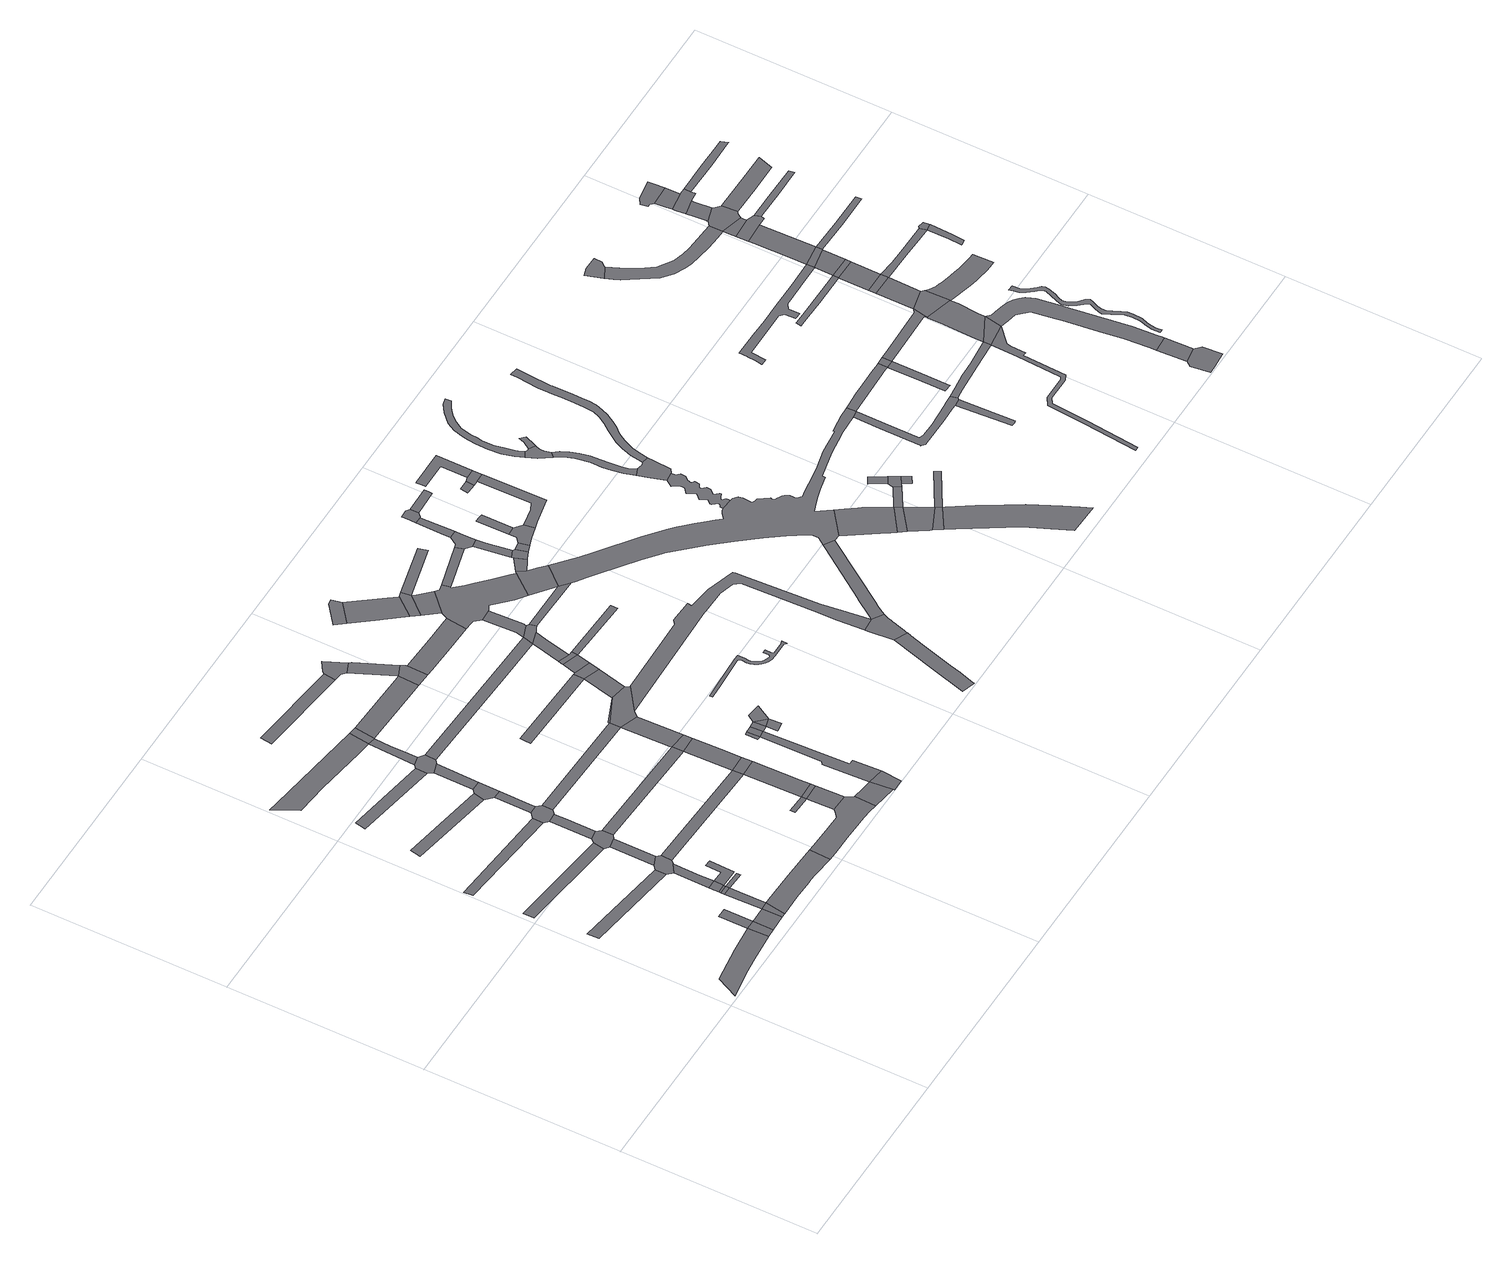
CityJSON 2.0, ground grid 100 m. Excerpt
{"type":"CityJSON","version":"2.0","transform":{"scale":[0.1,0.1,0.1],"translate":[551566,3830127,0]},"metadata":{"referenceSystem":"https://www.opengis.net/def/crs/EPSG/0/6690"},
"CityObjects":{
"road1":{"type":"Road","attributes":{"RoadStructureAttribute.sectionType":"1"},"geometry":[{"type":"MultiSurface","lod":"1","boundaries":[[[0,1,2,3,4,5,6,7,8,9,10,11]]]}]},
"road2":{"type":"Road","geometry":[{"type":"MultiSurface","lod":"1","boundaries":[[[12,0,11,13]]]}]},
"road3":{"type":"Road","attributes":{"RoadStructureAttribute.sectionType":"1"},"geometry":[{"type":"MultiSurface","lod":"1","boundaries":[[[14,15,16,17]]]}]},
"road4":{"type":"Road","geometry":[{"type":"MultiSurface","lod":"1","boundaries":[[[18,19,0,12]]]}]},
"road5":{"type":"Road","attributes":{"RoadStructureAttribute.sectionType":"1"},"geometry":[{"type":"MultiSurface","lod":"1","boundaries":[[[20,21,12,13,22]]]}]},
"road6":{"type":"Road","attributes":{"RoadStructureAttribute.sectionType":"1"},"geometry":[{"type":"MultiSurface","lod":"1","boundaries":[[[23,24,25,26]]]}]},
"road7":{"type":"Road","geometry":[{"type":"MultiSurface","lod":"1","boundaries":[[[27,20,22,28]]]}]},
"road8":{"type":"Road","attributes":{"RoadStructureAttribute.sectionType":"1"},"geometry":[{"type":"MultiSurface","lod":"1","boundaries":[[[29,30,31,20,27]]]}]},
"road9":{"type":"Road","attributes":{"RoadStructureAttribute.sectionType":"1"},"geometry":[{"type":"MultiSurface","lod":"1","boundaries":[[[32,33,34,35]]]}]},
"road10":{"type":"Road","geometry":[{"type":"MultiSurface","lod":"1","boundaries":[[[36,37,31,30]]]}]},
"road11":{"type":"Road","attributes":{"RoadStructureAttribute.sectionType":"1"},"geometry":[{"type":"MultiSurface","lod":"1","boundaries":[[[38,39,37,36]]]}]},
"road12":{"type":"Road","geometry":[{"type":"MultiSurface","lod":"1","boundaries":[[[40,41,39,38,42]]]}]},
"road13":{"type":"Road","attributes":{"RoadStructureAttribute.sectionType":"1"},"geometry":[{"type":"MultiSurface","lod":"1","boundaries":[[[43,44,45,40,42]]]}]},
"road14":{"type":"Road","geometry":[{"type":"MultiSurface","lod":"1","boundaries":[[[46,47,36,30]]]}]},
"road15":{"type":"Road","geometry":[{"type":"MultiSurface","lod":"1","boundaries":[[[48,49,17,16,45,44,50,51]]]}]},
"road16":{"type":"Road","geometry":[{"type":"MultiSurface","lod":"1","boundaries":[[[52,53,54,55,42,38]]]}]},
"road17":{"type":"Road","attributes":{"RoadStructureAttribute.sectionType":"1"},"geometry":[{"type":"MultiSurface","lod":"1","boundaries":[[[56,57,58,59]]]}]},
"road18":{"type":"Road","attributes":{"RoadStructureAttribute.sectionType":"1"},"geometry":[{"type":"MultiSurface","lod":"1","boundaries":[[[60,61,62,63,64,65,27,28,66,67,68,69,70,71]]]}]},
"road19":{"type":"Road","attributes":{"RoadStructureAttribute.sectionType":"1"},"geometry":[{"type":"MultiSurface","lod":"1","boundaries":[[[72,73,49,48]]]}]},
"road20":{"type":"Road","geometry":[{"type":"MultiSurface","lod":"1","boundaries":[[[74,75,26,25,73,72,76,77]]]}]},
"road21":{"type":"Road","attributes":{"RoadStructureAttribute.sectionType":"1"},"geometry":[{"type":"MultiSurface","lod":"1","boundaries":[[[78,79,80,81]]]}]},
"road22":{"type":"Road","attributes":{"RoadStructureAttribute.sectionType":"1"},"geometry":[{"type":"MultiSurface","lod":"1","boundaries":[[[82,83,84,75,74]]]}]},
"road23":{"type":"Road","geometry":[{"type":"MultiSurface","lod":"1","boundaries":[[[85,86,35,34,84,83,87,88]]]}]},
"road24":{"type":"Road","attributes":{"RoadStructureAttribute.sectionType":"1"},"geometry":[{"type":"MultiSurface","lod":"1","boundaries":[[[89,90,91,92,93,94,95,96]]]}]},
"road25":{"type":"Road","attributes":{"RoadStructureAttribute.sectionType":"1"},"geometry":[{"type":"MultiSurface","lod":"1","boundaries":[[[97,98,86,85,99,100]]]}]},
"road26":{"type":"Road","geometry":[{"type":"MultiSurface","lod":"1","boundaries":[[[101,59,58,97,100,102]]]}]},
"road27":{"type":"Road","attributes":{"RoadStructureAttribute.sectionType":"1"},"geometry":[{"type":"MultiSurface","lod":"1","boundaries":[[[103,104,101,102]]]}]},
"road28":{"type":"Road","attributes":{"RoadStructureAttribute.sectionType":"1"},"geometry":[{"type":"MultiSurface","lod":"1","boundaries":[[[51,50,105,106]]]}]},
"road29":{"type":"Road","geometry":[{"type":"MultiSurface","lod":"1","boundaries":[[[107,108,81,80,104,103,109,110]]]}]},
"road30":{"type":"Road","geometry":[{"type":"MultiSurface","lod":"1","boundaries":[[[111,112,113,114,115,116,71,70,117,118,119,120,121,122,123,124]]]}]},
"road31":{"type":"Road","attributes":{"RoadStructureAttribute.sectionType":"1"},"geometry":[{"type":"MultiSurface","lod":"1","boundaries":[[[95,108,107,125,126,127]]]}]},
"road32":{"type":"Road","attributes":{"RoadStructureAttribute.sectionType":"1"},"geometry":[{"type":"MultiSurface","lod":"1","boundaries":[[[77,76,128,129]]]}]},
"road33":{"type":"Road","geometry":[{"type":"MultiSurface","lod":"1","boundaries":[[[96,95,127,130,131]]]}]},
"road34":{"type":"Road","geometry":[{"type":"MultiSurface","lod":"1","boundaries":[[[132,133,134,135]]]}]},
"road35":{"type":"Road","attributes":{"RoadStructureAttribute.sectionType":"1"},"geometry":[{"type":"MultiSurface","lod":"1","boundaries":[[[88,87,136,137]]]}]},
"road36":{"type":"Road","attributes":{"RoadStructureAttribute.sectionType":"1"},"geometry":[{"type":"MultiSurface","lod":"1","boundaries":[[[138,134,139,111,124]]]}]},
"road37":{"type":"Road","attributes":{"RoadStructureAttribute.sectionType":"1"},"geometry":[{"type":"MultiSurface","lod":"1","boundaries":[[[140,141,142,143,144]]]}]},
"road38":{"type":"Road","geometry":[{"type":"MultiSurface","lod":"1","boundaries":[[[145,135,134,138]]]}]},
"road39":{"type":"Road","attributes":{"RoadStructureAttribute.sectionType":"1"},"geometry":[{"type":"MultiSurface","lod":"1","boundaries":[[[146,147,105,148,135,145]]]}]},
"road40":{"type":"Road","geometry":[{"type":"MultiSurface","lod":"1","boundaries":[[[149,123,122,150,151]]]}]},
"road41":{"type":"Road","attributes":{"RoadStructureAttribute.sectionType":"1"},"geometry":[{"type":"MultiSurface","lod":"1","boundaries":[[[152,131,130,153,154,155]]]}]},
"road42":{"type":"Road","geometry":[{"type":"MultiSurface","lod":"1","boundaries":[[[156,106,105,147]]]}]},
"road43":{"type":"Road","attributes":{"RoadStructureAttribute.sectionType":"1"},"geometry":[{"type":"MultiSurface","lod":"1","boundaries":[[[157,158,159,128,106,156]]]}]},
"road44":{"type":"Road","geometry":[{"type":"MultiSurface","lod":"1","boundaries":[[[151,150,160,161,162]]]}]},
"road45":{"type":"Road","geometry":[{"type":"MultiSurface","lod":"1","boundaries":[[[129,128,159,163]]]}]},
"road46":{"type":"Road","attributes":{"RoadStructureAttribute.sectionType":"1"},"geometry":[{"type":"MultiSurface","lod":"1","boundaries":[[[136,164,129,163,165,166]]]}]},
"road47":{"type":"Road","attributes":{"RoadStructureAttribute.sectionType":"1"},"geometry":[{"type":"MultiSurface","lod":"1","boundaries":[[[167,110,109,168,169,170]]]}]},
"road48":{"type":"Road","attributes":{"RoadStructureAttribute.sectionType":"1"},"geometry":[{"type":"MultiSurface","lod":"1","boundaries":[[[171,172,173,174,175,176,151,162]]]}]},
"road49":{"type":"Road","attributes":{"RoadStructureAttribute.sectionType":"1"},"geometry":[{"type":"MultiSurface","lod":"1","boundaries":[[[177,178,179,180,181,182,183]]]}]},
"road50":{"type":"Road","geometry":[{"type":"MultiSurface","lod":"1","boundaries":[[[184,185,144,143,186,187,188]]]}]},
"road51":{"type":"Road","geometry":[{"type":"MultiSurface","lod":"1","boundaries":[[[189,190,191,174]]]}]},
"road52":{"type":"Road","geometry":[{"type":"MultiSurface","lod":"1","boundaries":[[[192,193,137]]]}]},
"road53":{"type":"Road","attributes":{"RoadStructureAttribute.sectionType":"1"},"geometry":[{"type":"MultiSurface","lod":"1","boundaries":[[[194,188,187,155,195]]]}]},
"road54":{"type":"Road","geometry":[{"type":"MultiSurface","lod":"1","boundaries":[[[196,197,195,155,154,198,199]]]}]},
"road55":{"type":"Road","geometry":[{"type":"MultiSurface","lod":"1","boundaries":[[[200,189,174,173]]]}]},
"road56":{"type":"Road","geometry":[{"type":"MultiSurface","lod":"1","boundaries":[[[192,137,136,166,201,202,203]]]}]},
"road57":{"type":"Road","attributes":{"RoadStructureAttribute.sectionType":"1"},"geometry":[{"type":"MultiSurface","lod":"1","boundaries":[[[204,200,173,205]]]}]},
"road58":{"type":"Road","geometry":[{"type":"MultiSurface","lod":"1","boundaries":[[[206,207,208,205]]]}]},
"road59":{"type":"Road","attributes":{"RoadStructureAttribute.sectionType":"1"},"geometry":[{"type":"MultiSurface","lod":"1","boundaries":[[[204,205,208]]]}]},
"road60":{"type":"Road","attributes":{"RoadStructureAttribute.sectionType":"1"},"geometry":[{"type":"MultiSurface","lod":"1","boundaries":[[[209,210,204,208]]]}]},
"road61":{"type":"Road","attributes":{"RoadStructureAttribute.sectionType":"1"},"geometry":[{"type":"MultiSurface","lod":"1","boundaries":[[[182,192,203,211]]]}]},
"road62":{"type":"Road","attributes":{"RoadStructureAttribute.sectionType":"1"},"geometry":[{"type":"MultiSurface","lod":"1","boundaries":[[[212,199,198,213,214,215,216]]]}]},
"road63":{"type":"Road","geometry":[{"type":"MultiSurface","lod":"1","boundaries":[[[183,182,211,217,218]]]}]},
"road64":{"type":"Road","attributes":{"RoadStructureAttribute.sectionType":"1"},"geometry":[{"type":"MultiSurface","lod":"1","boundaries":[[[219,220,218,217,221]]]}]},
"road65":{"type":"Road","geometry":[{"type":"MultiSurface","lod":"1","boundaries":[[[222,223,219,221,224,225]]]}]},
"road66":{"type":"Road","geometry":[{"type":"MultiSurface","lod":"1","boundaries":[[[226,227,228,229,230]]]}]},
"road67":{"type":"Road","attributes":{"RoadStructureAttribute.sectionType":"1"},"geometry":[{"type":"MultiSurface","lod":"1","boundaries":[[[231,232,233,169,234,222,225]]]}]},
"road68":{"type":"Road","attributes":{"function":"3","RoadStructureAttribute.sectionType":"1"},"geometry":[{"type":"MultiSurface","lod":"1","boundaries":[[[235,230,229,236,237,238,239]]]}]},
"road69":{"type":"Road","geometry":[{"type":"MultiSurface","lod":"1","boundaries":[[[240,170,169,233,241,242,243]]]}]},
"road70":{"type":"Road","geometry":[{"type":"MultiSurface","lod":"1","boundaries":[[[244,245,246,247,248,249,250,251,252,253,254,255,256,257,258,259,260,261,262,263,264,265,266,267,268,269,270,271,272,273,274,275,276,277,278]]]}]},
"road71":{"type":"Road","attributes":{"RoadStructureAttribute.sectionType":"1"},"geometry":[{"type":"MultiSurface","lod":"1","boundaries":[[[279,280,281,282,170,240]]]}]},
"road72":{"type":"Road","geometry":[{"type":"MultiSurface","lod":"1","boundaries":[[[283,239,238,284,285]]]}]},
"road73":{"type":"Road","attributes":{"RoadStructureAttribute.sectionType":"1"},"geometry":[{"type":"MultiSurface","lod":"1","boundaries":[[[286,287,288,289,290,291,292,293,294,295,296,297,202,201,298,299,300,301,302,303,304,305,306]]]}]},
"road74":{"type":"Road","geometry":[{"type":"MultiSurface","lod":"1","boundaries":[[[307,285,284,308,309]]]}]},
"road75":{"type":"Road","attributes":{"RoadStructureAttribute.sectionType":"1"},"geometry":[{"type":"MultiSurface","lod":"1","boundaries":[[[310,311,224,221]]]}]},
"road76":{"type":"Road","geometry":[{"type":"MultiSurface","lod":"1","boundaries":[[[312,309,308,313,314,216,215,315,316,281,280,317,318,319,320,321,322,323,324,325,326,327,328,329,330]]]}]},
"road77":{"type":"Road","attributes":{"RoadStructureAttribute.sectionType":"1"},"geometry":[{"type":"MultiSurface","lod":"1","boundaries":[[[243,242,331,332]]]}]},
"road78":{"type":"Road","attributes":{"RoadStructureAttribute.sectionType":"1"},"geometry":[{"type":"MultiSurface","lod":"1","boundaries":[[[333,334,335,336,337,338,339,340,341,342,343,344,345]]]}]},
"road79":{"type":"Road","attributes":{"RoadStructureAttribute.sectionType":"1"},"geometry":[{"type":"MultiSurface","lod":"1","boundaries":[[[346,347,283,285]]]}]},
"road80":{"type":"Road","attributes":{"RoadStructureAttribute.sectionType":"1"},"geometry":[{"type":"MultiSurface","lod":"1","boundaries":[[[348,330,329,349]]]}]},
"road81":{"type":"Road","geometry":[{"type":"MultiSurface","lod":"1","boundaries":[[[350,322,321,332,351,352,353]]]}]},
"road82":{"type":"Road","geometry":[{"type":"MultiSurface","lod":"1","boundaries":[[[306,305,354,333,345,355,356,357,358,359,360,361,362,363,364,365]]]}]},
"road83":{"type":"Road","attributes":{"RoadStructureAttribute.sectionType":"1"},"geometry":[{"type":"MultiSurface","lod":"1","boundaries":[[[366,350,353,367,368]]]}]},
"road84":{"type":"Road","geometry":[{"type":"MultiSurface","lod":"1","boundaries":[[[369,370,366,368,371,372,373]]]}]},
"road85":{"type":"Road","attributes":{"RoadStructureAttribute.sectionType":"1"},"geometry":[{"type":"MultiSurface","lod":"1","boundaries":[[[374,375,376,377,378,379,370,369]]]}]},
"road86":{"type":"Road","geometry":[{"type":"MultiSurface","lod":"1","boundaries":[[[380,381,382,383,384,348,349,378,377]]]}]},
"road87":{"type":"Road","attributes":{"RoadStructureAttribute.sectionType":"1"},"geometry":[{"type":"MultiSurface","lod":"1","boundaries":[[[385,373,372,386]]]}]},
"road88":{"type":"Road","attributes":{"RoadStructureAttribute.sectionType":"1"},"geometry":[{"type":"MultiSurface","lod":"1","boundaries":[[[387,388,383,382,389,390]]]}]},
"road89":{"type":"Road","geometry":[{"type":"MultiSurface","lod":"1","boundaries":[[[391,392,393,387,390,394,395,396,397]]]}]},
"road90":{"type":"Road","geometry":[{"type":"MultiSurface","lod":"1","boundaries":[[[398,399,400,385,386,401,402,403,404,405]]]}]},
"road91":{"type":"Road","geometry":[{"type":"MultiSurface","lod":"1","boundaries":[[[406,407,408,409,410,399,398]]]}]},
"road92":{"type":"Road","attributes":{"RoadStructureAttribute.sectionType":"1"},"geometry":[{"type":"MultiSurface","lod":"1","boundaries":[[[411,412,413,414,415,306,365,416,417,418,419,420,421,422]]]}]},
"road93":{"type":"Road","geometry":[{"type":"MultiSurface","lod":"1","boundaries":[[[423,424,425,397,396]]]}]},
"road94":{"type":"Road","attributes":{"RoadStructureAttribute.sectionType":"1"},"geometry":[{"type":"MultiSurface","lod":"1","boundaries":[[[426,427,428,429,430,431,432,433,434,405,404]]]}]},
"road95":{"type":"Road","geometry":[{"type":"MultiSurface","lod":"1","boundaries":[[[435,436,437,438,439,440]]]}]},
"road96":{"type":"Road","attributes":{"RoadStructureAttribute.sectionType":"1"},"geometry":[{"type":"MultiSurface","lod":"1","boundaries":[[[441,442,443,444,445,446,447,448]]]}]},
"road97":{"type":"Road","geometry":[{"type":"MultiSurface","lod":"1","boundaries":[[[448,447,440,439,431,430]]]}]},
"road98":{"type":"Road","geometry":[{"type":"MultiSurface","lod":"1","boundaries":[[[449,450,451,452,453,454,455,456,457,458,459,460,461,462,351,332,331,463,464,465,466,467,468,469,470,471,472,473,474,475,476,477,478,479,411,422,480,481,482,483,484,485,486,487,488,489,490,491,492,493,494,495,496,497,498,499,500,501,502,503,504,505,506,507,508,509,510,511,512,513,514,515,516,517,518,519,520,521,522,523,524,525,526,527,528,529,530,531,532,533,534,535,536,537]]]}]},
"road99":{"type":"Road","geometry":[{"type":"MultiSurface","lod":"1","boundaries":[[[538,539,540,541,542,543,544,481,480,545,546,547,548,549]]]}]},
"road100":{"type":"Road","attributes":{"RoadStructureAttribute.sectionType":"1"},"geometry":[{"type":"MultiSurface","lod":"1","boundaries":[[[550,551,552,553,554,555,556,557,558,559,560,561,562,563,564,565,566,567,568,569,570,571,572,573,574,575,576,577,578,579,580,581,582,583,584,585,537,536]]]}]},
"road101":{"type":"Road","geometry":[{"type":"MultiSurface","lod":"1","boundaries":[[[549,548,586,587]]]}]},
"road102":{"type":"Road","geometry":[{"type":"MultiSurface","lod":"1","boundaries":[[[588,589,590,591,592,593,594,595,596,597]]]}]},
"road103":{"type":"Road","attributes":{"function":"3","RoadStructureAttribute.sectionType":"1"},"geometry":[{"type":"MultiSurface","lod":"1","boundaries":[[[598,599,587,586,600,601,602]]]}]},
"road104":{"type":"Road","attributes":{"RoadStructureAttribute.sectionType":"1"},"geometry":[{"type":"MultiSurface","lod":"1","boundaries":[[[603,604,605,606,607,608,609,610,593,592,611,612,613,614,615,616,617,618]]]}]},
"road105":{"type":"Road","geometry":[{"type":"MultiSurface","lod":"1","boundaries":[[[602,601,619,620]]]}]},
"road106":{"type":"Road","geometry":[{"type":"MultiSurface","lod":"1","boundaries":[[[621,618,617,622,572,571,623,624,625,626]]]}]},
"road107":{"type":"Road","geometry":[{"type":"MultiSurface","lod":"1","boundaries":[[[627,628,629,630,597,596]]]}]},
"road108":{"type":"Road","attributes":{"RoadStructureAttribute.sectionType":"1"},"geometry":[{"type":"MultiSurface","lod":"1","boundaries":[[[631,632,633,634,635,636,637,638,639,640,641,590,589,642,643,644,645,646,647,648,649,650,651,652,653]]]}]},
"road109":{"type":"Road","attributes":{"RoadStructureAttribute.sectionType":"1"},"geometry":[{"type":"MultiSurface","lod":"1","boundaries":[[[654,655,549,587,656]]]}]},
"road110":{"type":"Road","attributes":{"function":"3","RoadStructureAttribute.sectionType":"1"},"geometry":[{"type":"MultiSurface","lod":"1","boundaries":[[[657,658,659,660,661,662,663,620,619,664,665,666,667,668]]]}]},
"road111":{"type":"Road","attributes":{"RoadStructureAttribute.sectionType":"1"},"geometry":[{"type":"MultiSurface","lod":"1","boundaries":[[[669,670,671,672,673]]]}]},
"road112":{"type":"Road","attributes":{"RoadStructureAttribute.sectionType":"1"},"geometry":[{"type":"MultiSurface","lod":"1","boundaries":[[[674,675,676,602,620]]]}]},
"road113":{"type":"Road","geometry":[{"type":"MultiSurface","lod":"1","boundaries":[[[677,678,673,672,654,656,679,680]]]}]},
"road114":{"type":"Road","geometry":[{"type":"MultiSurface","lod":"1","boundaries":[[[681,682,680,679]]]}]},
"road115":{"type":"Road","attributes":{"RoadStructureAttribute.sectionType":"1"},"geometry":[{"type":"MultiSurface","lod":"1","boundaries":[[[683,684,685,686,687,688,689,690,691,692,693,694,695,696,697,698,699,700,701,626,625,702,703,704,705,706,707,708,709,710,711,712,713,714,715,716,717]]]}]},
"road116":{"type":"Road","attributes":{"RoadStructureAttribute.sectionType":"1"},"geometry":[{"type":"MultiSurface","lod":"1","boundaries":[[[718,719,720,721,722,723,724,725,495,494,726,727,728,729,730,731,732,733,734,735,736,737,738,739]]]}]},
"road117":{"type":"Road","geometry":[{"type":"MultiSurface","lod":"1","boundaries":[[[740,741,742,743,744,745,737,736]]]}]},
"road118":{"type":"Road","geometry":[{"type":"MultiSurface","lod":"1","boundaries":[[[746,747,748,749,750,751,496,495,752,753,754,755]]]}]},
"road119":{"type":"Road","attributes":{"RoadStructureAttribute.sectionType":"1"},"geometry":[{"type":"MultiSurface","lod":"1","boundaries":[[[755,756,757,758,759,760,761,762]]]}]},
"road120":{"type":"Road","geometry":[{"type":"MultiSurface","lod":"1","boundaries":[[[763,746,755,762,764]]]}]},
"road121":{"type":"Road","attributes":{"RoadStructureAttribute.sectionType":"1"},"geometry":[{"type":"MultiSurface","lod":"1","boundaries":[[[765,766,767,768,769,770,771,772,773,774,775,776,777,778,779,780,781,782,783]]]}]},
"road122":{"type":"Road","attributes":{"RoadStructureAttribute.sectionType":"1"},"geometry":[{"type":"MultiSurface","lod":"1","boundaries":[[[784,785,786,787,788,739,738,789,790,791,792,775]]]}]},
"road123":{"type":"Road","attributes":{"RoadStructureAttribute.sectionType":"1"},"geometry":[{"type":"MultiSurface","lod":"1","boundaries":[[[793,794,795,763,764,796,797]]]}]},
"road124":{"type":"Road","geometry":[{"type":"MultiSurface","lod":"1","boundaries":[[[798,799,800,801,802,803,804,805,806,807,808,809,810,811,812,813,814,815,816,817,818,819,820,821,822,823]]]}]},
"road125":{"type":"Road","geometry":[{"type":"MultiSurface","lod":"1","boundaries":[[[824,825,826,827,828,829,830]]]}]},
"road126":{"type":"Road","geometry":[{"type":"MultiSurface","lod":"1","boundaries":[[[831,784,775,774]]]}]},
"road127":{"type":"Road","attributes":{"RoadStructureAttribute.sectionType":"1"},"geometry":[{"type":"MultiSurface","lod":"1","boundaries":[[[832,833,834,835,836,837,838,839,840,841,842,843]]]}]},
"road128":{"type":"Road","attributes":{"RoadStructureAttribute.sectionType":"1"},"geometry":[{"type":"MultiSurface","lod":"1","boundaries":[[[797,844,845,846,784,831,847,848,849,850]]]}]},
"road129":{"type":"Road","geometry":[{"type":"MultiSurface","lod":"1","boundaries":[[[851,852,853,854,855,856,857,858]]]}]},
"road130":{"type":"Road","geometry":[{"type":"MultiSurface","lod":"1","boundaries":[[[859,860,852,851]]]}]},
"road131":{"type":"Road","geometry":[{"type":"MultiSurface","lod":"1","boundaries":[[[861,793,797,850,862,863]]]}]},
"road132":{"type":"Road","attributes":{"RoadStructureAttribute.sectionType":"1"},"geometry":[{"type":"MultiSurface","lod":"1","boundaries":[[[864,865,866,867,868,869,870,871,872,873,874,875,876,877,831,774,878,879,880,881,882,883,884,885,886,887,860,859,888]]]}]},
"road133":{"type":"Road","attributes":{"RoadStructureAttribute.sectionType":"1"},"geometry":[{"type":"MultiSurface","lod":"1","boundaries":[[[889,890,891,892,893,894,895,827,826,896,897,898,899,900,901,902,903,904,905,906,907]]]}]},
"road134":{"type":"Road","attributes":{"RoadStructureAttribute.sectionType":"1"},"geometry":[{"type":"MultiSurface","lod":"1","boundaries":[[[908,909,910,793,861,911,912]]]}]},
"road135":{"type":"Road","geometry":[{"type":"MultiSurface","lod":"1","boundaries":[[[913,908,912,914]]]}]},
"road136":{"type":"Road","attributes":{"RoadStructureAttribute.sectionType":"1"},"geometry":[{"type":"MultiSurface","lod":"1","boundaries":[[[842,915,913,914,916]]]}]},
"road137":{"type":"Road","geometry":[{"type":"MultiSurface","lod":"1","boundaries":[[[843,842,916,917]]]}]},
"road138":{"type":"Road","attributes":{"RoadStructureAttribute.sectionType":"1"},"geometry":[{"type":"MultiSurface","lod":"1","boundaries":[[[918,919,920,921,922,923,924,925,926,927,928,929,930,931,932,933,934,935,936,937,938,939,940,941,942,943,944,945,946,947,948,949,950,951,952,953,954,955,956,957,958,959,960,961,962,963,964,965,966,967,968,969,970,971,972,973,974]]]}]},
"road139":{"type":"Road","attributes":{"RoadStructureAttribute.sectionType":"1"},"geometry":[{"type":"MultiSurface","lod":"1","boundaries":[[[975,822,976,977,843,917]]]}]},
"road140":{"type":"Road","geometry":[{"type":"MultiSurface","lod":"1","boundaries":[[[978,979,823,822,975]]]}]},
"road141":{"type":"Road","attributes":{"RoadStructureAttribute.sectionType":"1"},"geometry":[{"type":"MultiSurface","lod":"1","boundaries":[[[980,981,982,983,984,985,986,987,988,989,990,991,992,863,862,993,994,995,996,997,998,999,1000,1001,1002,1003,1004,1005]]]}]},
"road142":{"type":"Road","attributes":{"RoadStructureAttribute.sectionType":"1"},"geometry":[{"type":"MultiSurface","lod":"1","boundaries":[[[1006,1007,1008,1009,1010,1011,823,979]]]}]},
"road143":{"type":"Road","attributes":{"RoadStructureAttribute.sectionType":"1"},"geometry":[{"type":"MultiSurface","lod":"1","boundaries":[[[906,1012,1013,1014,1015,1016,1017]]]}]},
"road144":{"type":"Road","geometry":[{"type":"MultiSurface","lod":"1","boundaries":[[[1018,1015,1014,1007,1006,1019,1020,1021,1022,1023]]]}]},
"road145":{"type":"Road","attributes":{"RoadStructureAttribute.sectionType":"1"},"geometry":[{"type":"MultiSurface","lod":"1","boundaries":[[[1024,1025,914,912,1026,1027,1028,1029]]]}]},
"road146":{"type":"Road","geometry":[{"type":"MultiSurface","lod":"1","boundaries":[[[1030,1031,1032,907,906,1017,1033,1034,1035,1036,1037]]]}]},
"road147":{"type":"Road","attributes":{"RoadStructureAttribute.sectionType":"1"},"geometry":[{"type":"MultiSurface","lod":"1","boundaries":[[[1038,1039,1040,1041,1042,1043,1032,1031]]]}]},
"road148":{"type":"Road","attributes":{"RoadStructureAttribute.sectionType":"1"},"geometry":[{"type":"MultiSurface","lod":"1","boundaries":[[[1044,1045,1046,1047,1048,1049]]]}]},
"road149":{"type":"Road","geometry":[{"type":"MultiSurface","lod":"1","boundaries":[[[1049,1048,1050,1051,1052,1040,1039,1053,1054,1055,1056]]]}]},
"road150":{"type":"Road","geometry":[{"type":"MultiSurface","lod":"1","boundaries":[[[1057,1058,1059,1060,1061,1062,1063,1045,1044]]]}]},
"road151":{"type":"Road","attributes":{"RoadStructureAttribute.sectionType":"1"},"geometry":[{"type":"MultiSurface","lod":"1","boundaries":[[[1064,979,978,1065,1066,1067,1068]]]}]},
"road152":{"type":"Road","attributes":{"RoadStructureAttribute.sectionType":"1"},"geometry":[{"type":"MultiSurface","lod":"1","boundaries":[[[1069,1070,1028,1071,1072,1073]]]}]},
"road153":{"type":"Road","geometry":[{"type":"MultiSurface","lod":"1","boundaries":[[[1074,1029,1028,1070,1075]]]}]},
"road154":{"type":"Road","attributes":{"RoadStructureAttribute.sectionType":"1"},"geometry":[{"type":"MultiSurface","lod":"1","boundaries":[[[1076,1023,1022,1077,1078,1079]]]}]},
"road155":{"type":"Road","attributes":{"RoadStructureAttribute.sectionType":"1"},"geometry":[{"type":"MultiSurface","lod":"1","boundaries":[[[1080,1081,1082,1037,1036,1083,1084,1085,1086,1087,1088]]]}]},
"road156":{"type":"Road","attributes":{"RoadStructureAttribute.sectionType":"1"},"geometry":[{"type":"MultiSurface","lod":"1","boundaries":[[[1089,1090,1056,1055,1091,1092,1093,1094]]]}]}
},
"vertices":[
[439,163,0],[301,151,0],[116,126,0],[62,15,0],[71,17,0],[87,19,0],[122,24,0],[138,26,0],[203,37,0],[297,48,0],[403,56,0],[444,58,0],
[489,164,0],[488,60,0],
[62,766,0],[64,707,0],[545,636,0],[545,692,0],
[489,310,0],[439,310,0],
[572,165,0],[561,165,0],[575,63,0],
[31,1074,0],[31,1018,0],[542,952,0],[550,1009,0],
[612,167,0],[597,64,0],
[611,303,0],[612,352,0],[568,351,0],
[10,1365,0],[16,1319,0],[546,1262,0],[546,1316,0],
[612,371,0],[568,370,0],
[613,382,0],[568,381,0],
[568,431,0],[567,408,0],[614,431,0],
[612,504,0],[613,640,0],[570,610,0],
[703,348,0],[702,366,0],
[614,730,0],[566,709,0],[630,657,0],[632,712,0],
[705,382,0],[710,508,0],[677,509,0],[675,431,0],
[112,1693,0],[102,1638,0],[535,1559,0],[547,1615,0],
[963,155,0],[805,162,0],[692,166,0],[638,167,0],[627,167,0],[620,167,0],[708,64,0],[810,62,0],[829,61,0],[865,60,0],[980,47,0],[985,154,0],
[615,942,0],[566,933,0],
[614,1035,0],[567,1029,0],[633,957,0],[635,1012,0],
[138,1986,0],[127,1932,0],[551,1856,0],[552,1913,0],
[614,1192,0],[614,1245,0],[567,1242,0],
[613,1339,0],[570,1336,0],[632,1263,0],[634,1318,0],
[71,2347,0],[18,2355,0],[85,2233,0],[247,2214,0],[507,2176,0],[569,2167,0],[575,2167,0],[590,2272,0],
[571,1523,0],[571,1348,0],[613,1356,0],[615,1522,0],
[566,1630,0],[616,1629,0],
[619,1846,0],[568,1829,0],
[1232,630,0],[1230,685,0],
[614,1939,0],[568,1928,0],[639,1862,0],[642,1917,0],
[1248,179,0],[1246,177,0],[1237,168,0],[1211,144,0],[1139,148,0],[1011,153,0],[1022,45,0],[1128,44,0],[1230,42,0],[1268,40,0],[1314,35,0],[1356,28,0],[1361,138,0],[1335,174,0],
[612,1986,0],[613,2081,0],[615,2158,0],
[1222,930,0],[1220,986,0],
[617,2163,0],[630,2266,0],
[1147,345,0],[1146,320,0],[1242,316,0],[1242,341,0],
[1210,1243,0],[1209,1298,0],
[1330,319,0],[1243,316,0],
[373,2601,0],[369,2571,0],[366,2541,0],[837,2484,0],[844,2544,0],
[1329,344,0],
[1327,399,0],[1320,633,0],[1242,348,0],
[1421,129,0],[1480,9,0],[1469,122,0],
[986,2251,0],[968,2146,0],[989,2145,0],[994,2251,0],
[1318,688,0],
[1314,795,0],[1314,809,0],[1310,933,0],
[1480,2,0],[1543,3,0],[1551,107,0],
[1309,979,0],
[1219,998,0],[1301,1198,0],[1301,1211,0],
[1252,1890,0],[1253,1835,0],[1454,1827,0],[1467,1881,0],
[1543,251,0],[1518,251,0],[1499,680,0],[1463,677,0],[1471,367,0],[1457,357,0],
[1255,1585,0],[935,1599,0],[933,1573,0],[932,1544,0],[1256,1530,0],[1383,1525,0],[1384,1580,0],
[903,2590,0],[853,2556,0],[877,2479,0],[898,2459,0],[953,2484,0],
[1460,742,0],[1444,740,0],[1446,679,0],
[1345,1362,0],[1208,1306,0],
[964,2471,0],[1053,2278,0],
[1064,2254,0],[1060,2263,0],[1063,2142,0],[1067,2247,0],
[1495,744,0],
[1324,1238,0],[1444,1325,0],[1429,1346,0],
[1526,747,0],[1532,683,0],
[1533,627,0],[1581,634,0],[1577,696,0],
[1621,774,0],[1552,785,0],
[1465,1496,0],
[1249,2239,0],[1096,2140,0],[1250,2133,0],[1386,2127,0],[1399,2233,0],
[1478,1550,0],[1395,1579,0],
[1412,1650,0],[1398,1592,0],[1495,1621,0],
[1418,1675,0],[1414,1659,0],[1496,1653,0],[1476,1654,0],
[1244,2737,0],[1217,2731,0],[1117,2653,0],[1155,2604,0],[1255,2683,0],
[1494,1738,0],[1508,1794,0],[1520,1848,0],[1449,1808,0],
[1377,2522,0],[1246,2488,0],[1256,2475,0],[1328,2383,0],[1409,2481,0],
[1534,1906,0],[1540,1857,0],[1555,1865,0],[1547,1897,0],
[1647,980,0],[1815,988,0],[1823,971,0],[1821,946,0],[1822,929,0],[1828,912,0],[1838,895,0],[1846,884,0],[1863,872,0],[1876,864,0],[1894,857,0],[1933,856,0],[1997,857,0],[2010,848,0],[2011,876,0],[1997,869,0],[1932,869,0],[1927,883,0],[1927,913,0],[1910,913,0],[1910,883,0],[1900,874,0],[1884,879,0],[1872,886,0],[1858,897,0],[1852,905,0],[1844,919,0],[1839,932,0],[1838,945,0],[1840,970,0],[1840,1003,0],[1815,1003,0],[1646,996,0],[1568,993,0],[1568,977,0],
[1537,1920,0],[1530,2095,0],[1471,2091,0],[1477,1925,0],
[1434,2487,0],[1359,2344,0],[1442,2439,0],
[2317,600,0],[2299,732,0],[2285,837,0],[2264,1214,0],[2262,1253,0],[2261,1266,0],[2120,1310,0],[1997,1325,0],[2000,1348,0],[1886,1354,0],[1863,1337,0],[1770,1334,0],[1988,1256,0],[1999,1256,0],[2123,1252,0],[2197,1230,0],[2221,1200,0],[2235,840,0],[2239,719,0],[2248,588,0],[2318,593,0],
[1457,2420,0],[1418,2269,0],[1513,2362,0],
[1823,1604,0],[1825,1639,0],
[1532,2343,0],[1408,2249,0],[1402,2239,0],[1418,2125,0],[1442,2124,0],[1540,2100,0],[1557,2110,0],[1573,2095,0],[1644,2026,0],[1695,1986,0],[1784,2098,0],[1768,2113,0],[1706,2169,0],[1676,2198,0],[1646,2228,0],[1612,2260,0],[1564,2310,0],[1572,2312,0],[1562,2351,0],
[1856,1857,0],[1808,1897,0],
[2259,444,0],[2195,219,0],[2140,28,0],[2207,6,0],[2214,29,0],[2224,63,0],[2233,94,0],[2250,154,0],[2299,323,0],[2318,389,0],[2320,395,0],[2320,396,0],[2325,412,0],
[1713,2504,0],[1702,2551,0],
[1786,2412,0],[1798,2369,0],
[1793,2104,0],[1897,1998,0],[1866,2026,0],[1821,2065,0],
[2249,570,0],[2326,417,0],[2328,423,0],[2331,433,0],[2346,483,0],[2347,488,0],[2351,502,0],[2355,516,0],[2360,530,0],[2363,538,0],[2365,544,0],[2372,558,0],
[1860,2154,0],[1868,2088,0],[1881,2095,0],
[1896,2177,0],[1859,2162,0],[1903,2106,0],[1923,2114,0],[1907,2171,0],
[1887,2230,0],[1878,2290,0],[1875,2321,0],[1872,2351,0],[1831,2346,0],[1833,2335,0],
[1871,2390,0],[1870,2434,0],[1870,2457,0],[1829,2456,0],[1805,2417,0],
[1949,2179,0],[1960,2129,0],
[1830,2631,0],[1829,2489,0],[1869,2489,0],[1866,2631,0],
[1868,2707,0],[1830,2706,0],[1830,2678,0],[1868,2632,0],[1870,2634,0],[1889,2651,0],[1888,2694,0],
[2016,2242,0],[1973,2239,0],[1974,2201,0],[1995,2139,0],[1997,2140,0],[2029,2148,0],[2064,2158,0],[2054,2210,0],
[2015,2402,0],[1992,2404,0],[1970,2406,0],[1970,2404,0],[1971,2294,0],
[2601,997,0],[2590,980,0],[2395,702,0],[2394,701,0],[2328,607,0],[2379,571,0],[2387,584,0],[2403,607,0],[2409,617,0],[2410,618,0],[2637,948,0],[2649,964,0],
[2019,2656,0],[2019,2677,0],[2018,2698,0],
[2099,2168,0],[2227,2193,0],[2232,2194,0],[2232,2198,0],[2227,2519,0],[2178,2518,0],[2184,2246,0],[2146,2228,0],[2106,2220,0],
[2103,2560,0],[2101,2540,0],[2098,2520,0],[2101,2520,0],[2152,2519,0],[2153,2560,0],
[2224,2751,0],[2040,2749,0],[2039,2749,0],[2040,2726,0],[2042,2702,0],[2177,2703,0],[2178,2568,0],[2226,2569,0],
[2559,1486,0],[2551,1483,0],[2545,1479,0],[2519,1456,0],[2497,1484,0],[2462,1523,0],[2433,1556,0],[2409,1580,0],[2375,1613,0],[2347,1640,0],[2315,1667,0],[2251,1719,0],[2068,1856,0],[2007,1901,0],[1868,1847,0],[1917,1811,0],[2082,1689,0],[2091,1682,0],[2096,1679,0],[2133,1652,0],[2203,1594,0],[2214,1585,0],[2344,1448,0],[2425,1350,0],[2506,1249,0],[2567,1165,0],[2617,1086,0],[2628,1070,0],[2628,1057,0],[2628,1036,0],[2625,1031,0],[2681,964,0],[2806,1059,0],[2755,1129,0],[2817,1152,0],[2846,1161,0],[2855,1163,0],[2882,1170,0],[2955,1186,0],[2957,1202,0],[3097,1234,0],[3217,1249,0],[3218,1249,0],[3326,1256,0],[3328,1256,0],[3331,1256,0],[3366,1259,0],[3365,1307,0],[3311,1306,0],[3269,1299,0],[3215,1292,0],[3215,1285,0],[3213,1284,0],[3086,1269,0],[2994,1249,0],[2959,1242,0],[2887,1231,0],[2852,1226,0],[2822,1221,0],[2808,1218,0],[2788,1234,0],[2787,1237,0],[2785,1242,0],[2785,1259,0],[2784,1271,0],[2780,1280,0],[2774,1290,0],[2767,1298,0],[2758,1303,0],[2741,1311,0],[2734,1315,0],[2730,1319,0],[2728,1325,0],[2728,1330,0],[2730,1335,0],[2697,1387,0],[2691,1386,0],[2681,1387,0],[2671,1392,0],[2667,1398,0],[2666,1406,0],[2670,1446,0],[2668,1456,0],[2664,1465,0],[2659,1471,0],[2653,1477,0],[2645,1481,0],[2630,1483,0],[2572,1488,0],
[2934,863,0],[2928,872,0],[2927,873,0],[2925,876,0],[2880,956,0],[2870,969,0],[2835,1019,0],[2784,810,0],[2801,785,0],[2811,771,0],[2826,748,0],[2950,834,0],
[2631,1504,0],[2626,1509,0],[2615,1519,0],[2617,1527,0],[2625,1531,0],[2643,1540,0],[2644,1547,0],[2625,1567,0],[2624,1569,0],[2625,1573,0],[2643,1593,0],[2647,1615,0],[2630,1631,0],[2631,1643,0],[2648,1653,0],[2651,1677,0],[2637,1688,0],[2642,1712,0],[2658,1728,0],[2659,1753,0],[2644,1772,0],[2641,1792,0],[2597,1787,0],[2574,1754,0],[2597,1722,0],[2596,1699,0],[2571,1677,0],[2590,1639,0],[2589,1630,0],[2568,1609,0],[2586,1575,0],[2568,1553,0],[2568,1545,0],[2588,1520,0],[2584,1511,0],[2574,1506,0],
[2852,711,0],[2969,800,0],
[2450,2414,0],[2439,2420,0],[2406,2403,0],[2431,2352,0],[2468,2294,0],[2492,2317,0],[2483,2350,0],[2483,2375,0],[2491,2396,0],[2461,2414,0],
[3036,680,0],[2975,789,0],[2908,629,0],[2914,620,0],[3038,677,0],
[2573,1974,0],[2569,2003,0],[2562,2061,0],[2559,2110,0],[2557,2156,0],[2545,2205,0],[2533,2249,0],[2514,2287,0],[2493,2255,0],[2511,2208,0],[2523,2136,0],[2523,2077,0],[2529,2028,0],[2539,1976,0],[2556,1922,0],[2592,1936,0],
[2942,577,0],[3054,648,0],
[2624,1930,0],[2573,1859,0],[2665,1809,0],[2670,1906,0],[2672,1928,0],[2636,1935,0],
[2495,2407,0],[2516,2460,0],[2492,2482,0],[2482,2451,0],
[2537,2883,0],[2506,2875,0],[2466,2847,0],[2418,2799,0],[2394,2756,0],[2379,2703,0],[2375,2673,0],[2370,2632,0],[2370,2569,0],[2375,2506,0],[2390,2446,0],[2431,2436,0],[2423,2464,0],[2413,2509,0],[2402,2559,0],[2401,2618,0],[2405,2649,0],[2408,2678,0],[2419,2734,0],[2447,2781,0],[2472,2807,0],[2504,2833,0],[2542,2854,0],
[3054,898,0],[3054,897,0],[3074,865,0],
[3355,117,0],[3323,187,0],[3276,285,0],[3251,332,0],[3204,413,0],[3136,523,0],[3064,635,0],[2971,532,0],[3127,279,0],[3180,163,0],[3223,68,0],[3380,62,0],
[3051,1025,0],[3033,1014,0],[3014,1003,0],[3060,927,0],[3097,949,0],
[3239,757,0],[3231,772,0],[3223,785,0],
[3116,913,0],[3107,931,0],[3090,875,0],[3125,898,0],
[3114,834,0],[3150,855,0],
[2808,2703,0],[2807,2666,0],[2801,2615,0],[2796,2559,0],[2797,2503,0],[2797,2484,0],[2800,2425,0],[2800,2421,0],[2800,2371,0],[2797,2319,0],[2794,2273,0],[2779,2235,0],[2756,2197,0],[2730,2162,0],[2707,2130,0],[2683,2094,0],[2666,2055,0],[2648,2003,0],[2641,1956,0],[2677,1966,0],[2687,2014,0],[2713,2070,0],[2737,2111,0],[2762,2138,0],[2786,2171,0],[2809,2211,0],[2823,2244,0],[2835,2283,0],[2840,2323,0],[2840,2362,0],[2839,2408,0],[2838,2509,0],[2838,2517,0],[2844,2630,0],[2851,2696,0],
[3599,938,0],[3588,937,0],[3464,929,0],[3391,931,0],[3374,936,0],[3368,938,0],[3366,938,0],[3365,1085,0],[3329,1120,0],[3329,912,0],[3329,910,0],[3331,908,0],[3340,901,0],[3347,895,0],[3375,895,0],[3512,894,0],[3588,897,0],[3590,897,0],[3614,897,0],[3652,899,0],[3659,908,0],[3649,941,0],
[3632,616,0],[3648,616,0],[3652,616,0],[3653,616,0],[3664,618,0],[3655,783,0],
[3664,1317,0],[3645,1316,0],[3619,1316,0],[3521,1314,0],[3456,1312,0],[3385,1308,0],[3366,1261,0],[3369,1262,0],[3645,1269,0],[3665,1267,0],
[3665,1263,0],[3667,1093,0],[3666,976,0],[3706,974,0],[3706,976,0],[3705,1091,0],[3705,1267,0],
[3704,1318,0],[3705,1269,0],
[3819,341,0],[3834,527,0],[3861,545,0],[3983,544,0],[4011,558,0],[4022,779,0],[4039,778,0],[4043,857,0],[4048,880,0],[4124,949,0],[4006,934,0],[4003,800,0],[3991,571,0],[3978,564,0],[3856,565,0],[3814,538,0],[3799,343,0],[3773,67,0],[3792,69,0],
[4006,972,0],[3995,971,0],[3866,960,0],[3783,957,0],[3705,947,0],[3686,911,0],[3708,913,0],[3864,925,0],[3987,934,0],
[4024,1339,0],[4006,1326,0],[3760,1319,0],[4010,1277,0],[4010,1262,0],
[3892,1880,0],[3727,1881,0],[3639,1880,0],[3542,1882,0],[3417,1883,0],[3416,1861,0],[3415,1841,0],[3415,1839,0],[3413,1801,0],[3406,1763,0],[3406,1761,0],[3422,1761,0],[3438,1761,0],[3445,1837,0],[3445,1838,0],[3640,1838,0],[3695,1838,0],[3717,1821,0],[3718,1766,0],[3753,1764,0],[3753,1767,0],[3752,1822,0],[3777,1839,0],[3892,1840,0],[4025,1842,0],[4025,1882,0],
[3523,2722,0],[3482,2708,0],[3512,2624,0],[3572,2655,0],[3574,2657,0],[3593,2681,0],[3595,2720,0],
[4143,1041,0],
[3923,1748,0],[3753,1750,0],[3718,1751,0],[3696,1751,0],[3693,1737,0],[3691,1723,0],[3693,1723,0],[3718,1723,0],[3753,1722,0],[3848,1720,0],[4024,1719,0],[4025,1747,0],
[4010,1258,0],[4009,1177,0],[4006,1009,0],[4142,1078,0],[4149,1183,0],[4148,1218,0],[4148,1223,0],
[4427,141,0],[4347,130,0],[4337,117,0],[4327,104,0],[4340,5,0],[4375,7,0],[4462,13,0],[4456,114,0],
[4419,284,0],[4339,279,0],
[4131,1363,0],[4150,1222,0],[4146,1350,0],
[4417,321,0],[4410,444,0],[4396,541,0],[4368,743,0],[4360,797,0],[4344,898,0],[4337,919,0],[4326,942,0],[4310,962,0],[4287,981,0],[4265,995,0],[4237,1004,0],[4206,1011,0],[4163,1019,0],[4144,945,0],[4169,940,0],[4214,930,0],[4265,878,0],[4280,785,0],[4282,768,0],[4288,732,0],[4315,535,0],[4329,436,0],[4337,316,0],[4418,304,0],
[3854,2382,0],[3809,2389,0],[3757,2406,0],[3686,2451,0],[3656,2495,0],[3633,2530,0],[3610,2567,0],[3526,2583,0],[3538,2555,0],[3560,2521,0],[3637,2408,0],[3687,2366,0],[3737,2341,0],[3777,2327,0],[3893,2310,0],[3968,2304,0],[4010,2301,0],[4014,2303,0],[4012,2371,0],
[4024,1528,0],[4024,1485,0],[4024,1352,0],[4134,1526,0],[4134,1527,0],
[4024,1568,0],[4132,1567,0],
[4024,1714,0],[4134,1718,0],
[4134,1745,0],
[4335,1005,0],[4341,980,0],[4356,953,0],[4381,923,0],[4396,908,0],[4404,893,0],[4404,878,0],[4389,843,0],[4380,813,0],[4372,795,0],[4370,783,0],[4370,773,0],[4378,750,0],[4398,718,0],[4418,696,0],[4431,681,0],[4434,671,0],[4421,641,0],[4412,616,0],[4407,598,0],[4425,561,0],[4440,536,0],[4453,506,0],[4458,469,0],[4454,429,0],[4444,389,0],[4437,359,0],[4440,319,0],[4457,319,0],[4454,349,0],[4454,374,0],[4461,396,0],[4474,429,0],[4476,479,0],[4473,506,0],[4463,534,0],[4447,566,0],[4434,594,0],[4434,619,0],[4441,639,0],[4454,669,0],[4458,686,0],[4448,704,0],[4423,726,0],[4400,756,0],[4393,776,0],[4392,793,0],[4397,811,0],[4410,836,0],[4424,876,0],[4426,896,0],[4419,911,0],[4406,923,0],[4376,960,0],[4361,985,0],[4358,1025,0],[4330,1027,0],
[4135,1862,0],[4025,1753,0],[4025,1749,0],
[4135,1865,0],[4135,1897,0],
[4410,1273,0],[4390,1275,0],[4375,1276,0],[4339,1281,0],[4306,1288,0],[4279,1294,0],[4249,1301,0],[4230,1306,0],[4210,1313,0],[4195,1318,0],[4187,1321,0],[4180,1325,0],[4161,1336,0],[4171,1216,0],[4195,1209,0],[4236,1197,0],[4258,1191,0],[4286,1184,0],[4313,1179,0],[4329,1176,0],[4346,1174,0],[4367,1171,0],[4382,1169,0],[4407,1168,0],[4442,1167,0],[4437,1271,0],
[4127,2179,0],[4019,2174,0],[4020,2139,0],[4020,2137,0],[4020,2135,0],[4023,1967,0],
[4014,2297,0],[4016,2252,0],[4016,2239,0],[4125,2244,0],[4124,2253,0],[4124,2273,0],
[4130,2242,0],[4127,2180,0],[4133,2180,0],[4171,2181,0],[4174,2198,0],[4166,2228,0],
[4310,1555,0],[4220,1559,0],[4288,1524,0],[4393,1520,0],[4465,1519,0],[4457,1554,0],
[4117,2407,0],[4112,2412,0],[4035,2390,0],[4124,2274,0],[4129,2283,0],[4138,2298,0],[4150,2303,0],[4144,2383,0],
[4105,2501,0],[4104,2511,0],[4025,2496,0],[4029,2458,0],[4034,2398,0],[4034,2396,0],
[4114,2653,0],[4011,2647,0],[4012,2632,0],[4016,2589,0],[4019,2564,0],[4117,2577,0],
[4020,2548,0],[4024,2509,0],[4024,2508,0],[4104,2514,0],[4153,2520,0],[4150,2543,0],[4150,2577,0],
[4114,2667,0],[4112,2693,0],[4108,2737,0],[4005,2721,0],[3975,2702,0],[3981,2664,0],[3994,2664,0],
[4302,1892,0],[4304,1862,0],[4429,1861,0],[4484,1861,0],[4482,1891,0],
[4496,1407,0],[4500,1522,0],[4466,1406,0],[4462,1341,0],[4492,1346,0],
[4465,1561,0],[4497,1556,0],
[4296,2229,0],[4334,2197,0],[4478,2199,0],[4471,2226,0],
[4357,2380,0],[4150,2383,0],[4146,2383,0],[4155,2303,0],[4188,2302,0],[4268,2302,0],[4290,2301,0],[4452,2301,0],[4479,2379,0],
[4440,2576,0],[4307,2577,0],[4333,2540,0],[4482,2541,0],[4488,2541,0],[4475,2576,0]
]}
